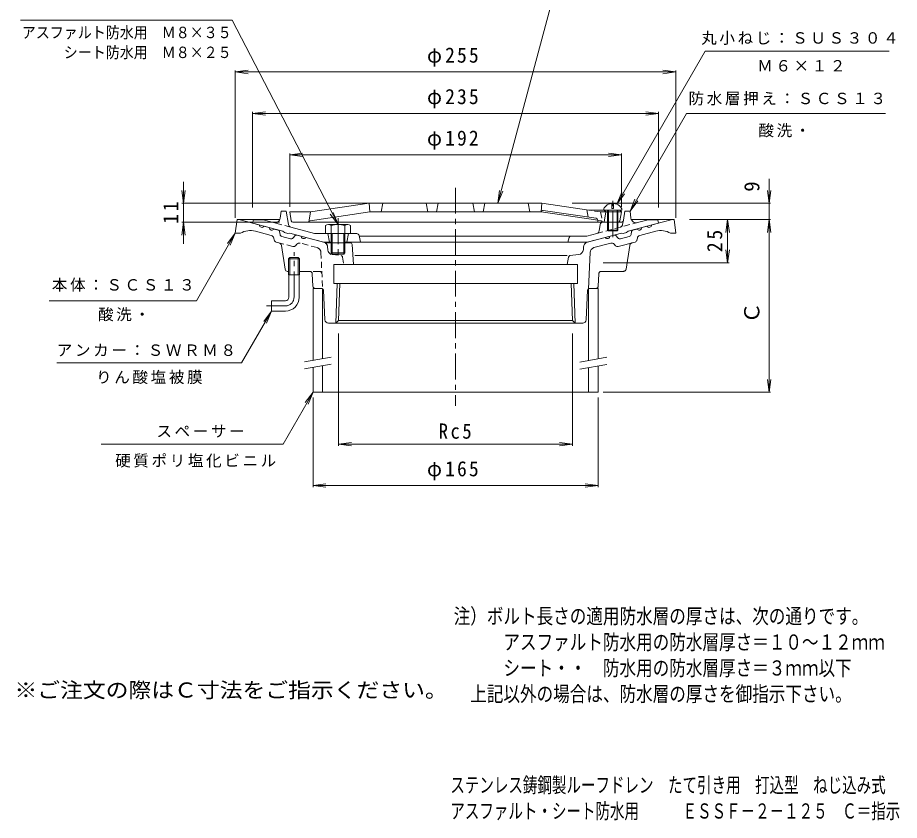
# Model space of a CAD drawing. Units: millimetres, scale not verified. Extents: x -288 to 225, y -346 to 371.
# Drawn here: x -286 to 225, y -346 to 118 of the extents above; entities that cross this region are included whole.
import ezdxf
from ezdxf.enums import TextEntityAlignment as Align

# ---------------------------------------------------------------- set-up
doc = ezdxf.new("R2010")
doc.units = ezdxf.units.MM
doc.header["$LTSCALE"] = 3
for name, pattern in [('CHAIN1', [8, 5, -1, 1, -1]), ('DASHED1', [1.8, 1.2, -0.6]), ('DOUBLE_CHAIN1', [8.8, 5, -1, 0.6, -0.6, 0.6, -1])]:
    doc.linetypes.add(name, pattern=pattern)
for name, color, linetype, lineweight in [('0-0_通り芯', 3, 'Continuous', 9), ('0-1_躯体', 2, 'Continuous', 9), ('0-2_仕上', 6, 'Continuous', 9), ('0-3_建具', 4, 'Continuous', 9), ('0-4_その他', 7, 'Continuous', 9), ('0-5_寸法', 7, 'Continuous', 9)]:
    doc.layers.add(name, color=color, linetype=linetype, lineweight=lineweight)
doc.layers.add('F-4_F-4ﾚｲﾔ', color=6, linetype='Continuous')
doc.layers.add('F-5_F-5ﾚｲﾔ', color=2, linetype='Continuous')
doc.styles.add('ＭＳ ゴシック', font='')
doc.styles.get('ＭＳ ゴシック').set_extended_font_data('MS Gothic')

msp = doc.modelspace()

# ---------------------------------------------------------------- linework, layer by layer
at = {"layer": '0-0_通り芯', "linetype": 'CHAIN1'}
for p, q in [((-32.217, 19.894), (-32.217, -106.222)), ((-125.717, -43.479), (-125.717, -17.479)), ((-130.717, -48.479), (-141.717, -48.479))]:
    msp.add_line(p, q, dxfattribs=at)
at = {"layer": '0-0_通り芯'}
for p, q in [((-159.717, -6.479), (-158.717, 1.521)), ((-158.717, 1.521), (-133.954, 1.521)), ((-157.717, 1.521), (-145.862, -1.655)), ((69.519, 1.521), (94.283, 1.521)), ((93.283, 1.521), (81.427, -1.655)), ((95.283, -6.479), (94.283, 1.521)), ((-142.964, -2.432), (-140.066, -3.208)), ((-134.868, -4.601), (-137.168, -3.985)), ((70.433, -4.601), (72.734, -3.985)), ((78.529, -2.432), (75.631, -3.208)), ((-159.717, -6.479), (-156.717, -6.479)), ((-138.888, -7.665), (-148.076, -5.203)), ((-137.207, -10.363), (-137.446, -9.196)), ((-134.147, -5.367), (-133.784, -7.139)), ((-132.703, -8.287), (-127.732, -9.619)), ((-125.021, -7.812), (-126.222, -9.165)), ((-121.714, -8.126), (-124.014, -7.509)), ((-108.474, -11.673), (-118.816, -8.902)), ((44.039, -11.673), (54.381, -8.902)), ((57.279, -8.126), (59.58, -7.509)), ((60.587, -7.812), (61.787, -9.165)), ((68.268, -8.287), (63.297, -9.619)), ((69.712, -5.367), (69.349, -7.139)), ((72.772, -10.363), (73.011, -9.196)), ((74.453, -7.665), (83.641, -5.203)), ((95.283, -6.479), (92.283, -6.479)), ((-134.477, -11.953), (-136.126, -11.511)), ((-130.914, -27.208), (-133.018, -13.579)), ((-93.146, -11.979), (-107.74, -11.979)), ((-92.149, -12.905), (-91.291, -24.479)), ((41.754, -15.932), (41.818, -14.442)), ((47.908, -14.778), (57.63, -12.173)), ((60.434, -13.669), (59.644, -12.778)), ((61.945, -14.123), (71.691, -11.511)), ((32.449, -19.39), (-90.567, -19.39)), ((33.159, -20.218), (32.449, -24.479)), ((39.113, -18.781), (34.027, -19.39)), ((45.688, -17.546), (44.778, -38.589)), ((-128.077, -20.479), (-128.892, -21.279)), ((-122.542, -21.279), (-128.892, -21.279)), ((-128.892, -30.479), (-128.892, -21.279)), ((-123.357, -20.479), (-128.077, -20.479)), ((-128.077, -30.479), (-128.077, -20.479)), ((-122.542, -21.279), (-123.357, -20.479)), ((-123.357, -30.479), (-123.357, -20.479)), ((-122.542, -30.479), (-122.542, -21.279)), ((-102.717, -24.479), (-102.717, -35.479)), ((-102.717, -24.479), (38.283, -24.479)), ((38.283, -24.479), (38.283, -35.479)), ((-129.431, -28.479), (-128.892, -28.479)), ((-122.542, -30.479), (-128.892, -30.479)), ((-128.717, -43.479), (-128.717, -30.479)), ((-122.717, -43.479), (-122.717, -30.479)), ((-122.542, -28.479), (-116.644, -28.479)), ((-115.146, -29.904), (-114.789, -37.054)), ((-102.717, -35.479), (38.283, -35.479)), ((-101.432, -58.479), (-100.714, -35.479)), ((36.998, -58.479), (36.279, -35.479)), ((-113.291, -38.479), (-109.669, -38.479)), ((-107.812, -56.579), (-108.67, -39.429)), ((43.378, -56.579), (44.235, -39.429)), ((-138.717, -45.479), (-138.717, -51.479)), ((-130.717, -45.479), (-138.717, -45.479)), ((-130.717, -51.479), (-138.717, -51.479)), ((-105.815, -58.479), (41.38, -58.479)), ((-99.906, -56.952), (35.471, -56.952))]:
    msp.add_line(p, q, dxfattribs=at)
at = {"layer": '0-0_通り芯', "linetype": 'DASHED1'}
for p, q in [((-126.379, -14.123), (-134.477, -11.953)), ((-124.869, -13.669), (-124.079, -12.778)), ((-112.343, -14.778), (-122.065, -12.173)), ((-106.188, -15.932), (-106.253, -14.442)), ((-110.122, -17.546), (-109.213, -38.589)), ((-103.547, -18.781), (-98.462, -19.39)), ((-97.594, -20.218), (-96.884, -24.479)), ((-111.086, -28.479), (-116.644, -28.479))]:
    msp.add_line(p, q, dxfattribs=at)
at = {"layer": '0-0_通り芯', "linetype": 'DOUBLE_CHAIN1'}
for p, q in [((66.479, -27.208), (68.583, -13.579)), ((50.711, -29.904), (50.354, -37.054)), ((64.997, -28.479), (52.209, -28.479)), ((48.856, -38.479), (45.234, -38.479))]:
    msp.add_line(p, q, dxfattribs=at)
at = {"layer": '0-0_通り芯'}
for points in [[(-101.432, -58.479), (-99.906, -56.952), (-99.235, -35.479)], [(36.998, -58.479), (35.471, -56.952), (34.8, -35.479)]]:
    msp.add_lwpolyline(points, dxfattribs=at)
for centre, radius, start, end in [((-150.922, -15.829), 11, 74.99997, 121.79021), ((-144.251, -1.44), 1.625, 187.61929, 322.3797), ((-138.456, -2.993), 1.625, 187.62059, 322.37891), ((-135.126, -5.567), 1, 11.56642, 75.00078), ((70.692, -5.567), 1, 104.99922, 168.43358), ((74.021, -2.993), 1.625, 217.62109, 352.37941), ((79.816, -1.44), 1.625, 217.6203, 352.38071), ((86.488, -15.829), 11, 58.20979, 105.00003), ((-139.405, -9.597), 2, 11.56621, 75.0005), ((-132.314, -6.838), 1.5, 191.5649, 254.99991), ((-127.344, -8.17), 1.5, 254.99991, 318.43558), ((-124.273, -8.475), 1, 75.00023, 138.43498), ((-120.103, -7.91), 1.625, 187.62059, 322.38074), ((55.668, -7.91), 1.625, 217.61926, 352.37941), ((59.838, -8.475), 1, 41.56502, 104.99977), ((62.909, -8.17), 1.5, 221.56442, 285.00009), ((67.88, -6.838), 1.5, 285.00009, 348.4351), ((74.971, -9.597), 2, 104.9995, 168.43379), ((-135.738, -10.062), 1.5, 191.56628, 255.00128), ((-134.995, -13.885), 2, 8.77884, 75.00076), ((-109.25, -14.571), 3, 59.78954, 75.00024), ((-93.146, -12.979), 1, 4.23788, 90), ((44.815, -14.571), 3, 104.99976, 177.5246), ((48.685, -17.675), 3, 104.99898, 177.5246), ((58.148, -14.105), 2, 41.56493, 105.00024), ((61.556, -12.674), 1.5, 221.56349, 284.99872), ((71.303, -10.062), 1.5, 284.99872, 348.43372), ((34.146, -20.383), 1, 96.82062, 170.53838), ((38.756, -15.803), 3, 276.82027, 357.52458), ((-129.431, -26.979), 1.5, 188.77893, 270), ((-116.644, -29.979), 1.5, 2.86287, 90), ((-113.291, -36.979), 1.5, 182.86287, 270), ((-109.669, -39.479), 1, 2.86252, 90), ((45.234, -39.479), 1, 117.1295, 177.13748), ((-130.717, -43.479), 2, 270, 0), ((-130.717, -43.479), 8, 270, 0), ((-105.815, -56.479), 2, 182.86198, 270), ((41.38, -56.479), 2, 270, 357.13802)]:
    msp.add_arc(centre, radius, start, end, dxfattribs=at)
at = {"layer": '0-0_通り芯', "linetype": 'DASHED1'}
for centre, radius, start, end in [((-125.991, -12.674), 1.5, 255.00128, 318.43651), ((-122.582, -14.105), 2, 74.99976, 138.43507), ((-113.12, -17.675), 3, 2.4754, 75.00102), ((-109.25, -14.571), 3, 2.4754, 59.78954), ((-103.191, -15.803), 3, 182.47542, 263.17973), ((-98.581, -20.383), 1, 9.46162, 83.17938), ((-111.086, -29.979), 1.5, 2.4754, 90)]:
    msp.add_arc(centre, radius, start, end, dxfattribs=at)
at = {"layer": '0-0_通り芯', "linetype": 'DOUBLE_CHAIN1'}
for centre, radius, start, end in [((70.56, -13.885), 2, 104.99924, 171.22116), ((52.209, -29.979), 1.5, 90, 177.13713), ((64.997, -26.979), 1.5, 270, 351.22107), ((45.234, -39.479), 1, 90, 117.12999), ((48.856, -36.979), 1.5, 270, 357.13713)]:
    msp.add_arc(centre, radius, start, end, dxfattribs=at)
at = {"layer": '0-0_通り芯', "linetype": 'CHAIN1'}
msp.add_arc((-130.717, -43.479), 5, 270, 0, dxfattribs=at)
at = {"layer": '0-1_躯体'}
for p, q in [((-133.768, 2.235), (-133.217, 6.378)), ((-130.217, 6.378), (-133.217, 6.378)), ((-128.929, -1.356), (-130.217, 6.378)), ((64.908, 1.131), (65.783, 6.378)), ((65.783, 6.378), (68.783, 6.378)), ((69.333, 2.235), (68.783, 6.378)), ((-149.717, -0.622), (-149.217, 1.378)), ((-143.658, 1.378), (-149.217, 1.378)), ((-137.518, -0.268), (-143.658, 1.378)), ((73.083, -0.268), (79.224, 1.378)), ((79.224, 1.378), (84.783, 1.378)), ((85.283, -0.622), (84.783, 1.378)), ((-132.217, -5.311), (-149.717, -0.622)), ((-127.474, -2.959), (-113.802, -6.622)), ((51.577, -1.38), (50.991, -4.968)), ((55.783, -0.122), (53.058, -0.122)), ((63.429, -0.122), (61.783, -0.122)), ((67.783, -5.311), (85.283, -0.622)), ((-132.217, -5.311), (-131.217, -6.097)), ((-129.217, -6.633), (-131.217, -6.097)), ((-128.218, -6.383), (-129.217, -6.633)), ((-108.665, -11.622), (-128.218, -6.383)), ((-89.447, -6.622), (-113.802, -6.622)), ((-106.217, -6.622), (-105.217, -11.622)), ((-94.217, -6.622), (-95.217, -11.622)), ((-87.976, -7.828), (-87.217, -11.622)), ((-87.917, -8.122), (43.769, -8.122)), ((33.575, -8.848), (32.783, -11.622)), ((49.535, -6.577), (43.769, -8.122)), ((44.23, -11.622), (63.783, -6.383)), ((63.783, -6.383), (64.783, -6.633)), ((64.783, -6.633), (66.783, -6.097)), ((67.783, -5.311), (66.783, -6.097)), ((-104.217, -11.622), (-108.665, -11.622)), ((-96.217, -11.622), (44.23, -11.622))]:
    msp.add_line(p, q, dxfattribs=at)
at = {"layer": '0-1_躯体', "color": 4, "linetype": 'CHAIN1'}
msp.add_line((-100.217, 2.306), (-100.217, -21.479), dxfattribs=at)
at = {"layer": '0-1_躯体', "linetype": 'DASHED1'}
for p, q in [((64.494, -1.356), (64.908, 1.131)), ((-127.474, -2.959), (-137.518, -0.268)), ((49.535, -6.577), (73.083, -0.268))]:
    msp.add_line(p, q, dxfattribs=at)
at = {"layer": '0-1_躯体', "color": 4}
for p, q in [((-107.407, -1.932), (-107.407, -6.622)), ((-94.622, -1.322), (-105.812, -1.322)), ((-104.217, -1.932), (-104.217, -17.802)), ((-96.217, -1.932), (-96.217, -17.802)), ((-93.027, -1.932), (-93.027, -6.622)), ((-103.541, -6.622), (-103.541, -18.479)), ((-96.894, -6.622), (-96.894, -18.479))]:
    msp.add_line(p, q, dxfattribs=at)
msp.add_lwpolyline([(-96.217, -17.802), (-104.217, -17.802), (-103.541, -18.479), (-96.894, -18.479)], close=True, dxfattribs=at)
at = {"layer": '0-1_躯体'}
for centre, radius, start, end in [((-136.741, 2.63), 3, 254.99991, 352.43501), ((63.429, 1.378), 1.5, 270, 350.54048), ((72.307, 2.63), 3, 187.56569, 285.00009), ((-126.956, -1.027), 2, 189.45839, 254.99998), ((49.017, -4.646), 2, 285.00052, 350.72157), ((53.058, -1.622), 1.5, 90, 170.72017), ((-89.447, -8.122), 1.5, 11.31021, 90), ((34.537, -9.122), 1, 90, 164.05402)]:
    msp.add_arc(centre, radius, start, end, dxfattribs=at)
at = {"layer": '0-1_躯体', "color": 4}
for centre, radius, start, end in [((-105.812, -3.712), 2.39, 48.13611, 131.86389), ((-100.217, -14.741), 13.418, 72.6564, 107.3436), ((-94.622, -3.712), 2.39, 48.13611, 131.86389)]:
    msp.add_arc(centre, radius, start, end, dxfattribs=at)
at = {"layer": '0-1_躯体', "linetype": 'DASHED1'}
msp.add_arc((62.521, -1.027), 2, 285.00002, 350.54161, dxfattribs=at)
at = {"layer": '0-2_仕上'}
for p, q in [((-82.218, 10.878), (-116.218, 5.878)), ((-82.218, 10.878), (-81.852, 5.878)), ((-82.218, 10.878), (17.782, 10.878)), ((-74.218, 10.878), (-75.218, 5.878)), ((-49.218, 10.878), (-48.218, 5.878)), ((-42.218, 10.878), (-43.218, 5.878)), ((-22.218, 10.878), (-21.218, 5.878)), ((-15.218, 10.878), (-16.218, 5.878)), ((9.782, 10.878), (10.782, 5.878)), ((17.783, 10.877), (17.416, 5.878)), ((17.782, 10.878), (44.982, 6.878)), ((58.283, 10.76), (58.283, 7.878)), ((59.283, 10.76), (59.283, 7.878)), ((-128.218, 5.878), (-116.218, 5.878)), ((-127.357, 0.713), (-128.218, 5.878)), ((-116.218, 5.878), (-117.218, -0.122)), ((-116.36, 0.803), (-81.852, 5.878)), ((-81.852, 5.878), (17.416, 5.878)), ((50.083, 1.074), (17.416, 5.878)), ((18.447, 6.737), (49.189, 2.216)), ((43.782, 7.054), (44.582, 2.893)), ((44.982, 6.878), (64.033, 6.878)), ((63.782, 5.878), (54.782, 5.878)), ((55.783, 6.878), (55.783, -4.622)), ((56.283, 6.878), (56.283, -5.122)), ((59.283, 7.878), (58.283, 7.878)), ((61.283, 6.878), (61.283, -5.122)), ((61.783, 6.878), (61.783, -4.622)), ((63.782, 5.878), (62.782, 6.878)), ((62.921, 0.713), (63.782, 5.878)), ((50.03, 1.391), (50.282, -0.122)), ((61.935, -0.122), (-126.371, -0.122)), ((55.783, -4.622), (61.783, -4.622)), ((61.783, -4.622), (61.283, -5.122))]:
    msp.add_line(p, q, dxfattribs=at)
at = {"layer": '0-2_仕上', "linetype": 'CHAIN1'}
msp.add_line((58.783, -8.69), (58.783, 13.105), dxfattribs=at)
at = {"layer": '0-2_仕上', "linetype": 'DASHED1'}
for p, q in [((51.782, 5.877), (52.782, -0.122)), ((51.924, 0.803), (50.083, 1.074))]:
    msp.add_line(p, q, dxfattribs=at)
msp.add_lwpolyline([(54.782, 5.878), (51.782, 5.877), (44.982, 6.878)], dxfattribs=at)
at = {"layer": '0-2_仕上'}
for points in [[(53.782, 6.878), (54.782, 5.878), (53.782, -0.122)], [(55.783, -4.622), (56.283, -5.122), (61.283, -5.122)]]:
    msp.add_lwpolyline(points, dxfattribs=at)
for centre, radius, start, end in [((18.316, 5.846), 0.9, 81.63503, 175.81462), ((-126.371, 0.878), 1, 189.46068, 270), ((-116.215, -0.186), 1, 98.36688, 170.53932), ((49.043, 1.227), 1, 9.46497, 81.63382), ((61.935, 0.878), 1, 270, 350.53915)]:
    msp.add_arc(centre, radius, start, end, dxfattribs=at)
at = {"layer": '0-2_仕上', "linetype": 'DASHED1'}
msp.add_arc((51.779, -0.186), 1, 9.46068, 81.63411, dxfattribs=at)
at = {"layer": '0-2_仕上'}
for start_param, end_param in [(4.807777, 6.2831853), (3.1415927, 4.6170009)]:
    msp.add_ellipse((58.783, 6.878), major_axis=(-5.25, 0), ratio=0.7428, start_param=start_param, end_param=end_param, dxfattribs=at)
at = {"layer": '0-3_建具'}
for p, q in [((-114.717, -38.479), (-114.717, -79.907)), ((-113.291, -38.479), (-114.717, -38.479)), ((-109.217, -38.479), (-109.217, -78.937)), ((44.783, -38.479), (44.783, -80.084)), ((48.856, -38.479), (50.283, -38.479)), ((50.283, -38.479), (50.283, -79.114)), ((-109.217, -82.999), (-109.217, -98.479)), ((44.783, -84.145), (44.783, -98.479)), ((50.283, -83.175), (50.283, -98.479))]:
    msp.add_line(p, q, dxfattribs=at)
at = {"layer": '0-3_建具', "color": 7}
for p, q in [((-119.718, -80.789), (-104.217, -78.056)), ((39.783, -80.965), (55.283, -78.232)), ((-119.718, -84.851), (-104.217, -82.117)), ((39.783, -85.027), (55.283, -82.294))]:
    msp.add_line(p, q, dxfattribs=at)
at = {"layer": '0-3_建具'}
msp.add_lwpolyline([(-114.717, -83.969), (-114.717, -98.479), (50.283, -98.479)], dxfattribs=at)
at = {"layer": '0-4_その他'}
for p, q in [((-159.717, 86.878), (-152.282, 87.857)), ((-159.717, 2.521), (-159.717, 87.778)), ((-159.717, 86.878), (95.283, 86.878)), ((-159.717, 86.878), (-152.282, 85.899)), ((95.283, 86.878), (87.847, 87.857)), ((95.283, 86.878), (87.847, 85.899)), ((95.283, 2.521), (95.283, 87.778)), ((-149.717, 62.878), (-142.282, 63.857)), ((-149.717, 8.378), (-149.717, 63.778)), ((-149.717, 62.878), (85.283, 62.878)), ((-149.717, 62.878), (-142.282, 61.899)), ((85.283, 62.878), (77.847, 63.857)), ((85.283, 62.878), (77.847, 61.899)), ((85.283, 8.378), (85.283, 63.778)), ((-128.217, 38.878), (-120.782, 39.857)), ((-128.217, 8.878), (-128.217, 39.778)), ((-128.217, 38.878), (63.783, 38.878)), ((-128.217, 38.878), (-120.782, 37.899)), ((63.783, 38.878), (56.347, 39.857)), ((63.783, 38.878), (56.347, 37.899)), ((63.783, 8.878), (63.783, 39.778)), ((-189.717, 23.373), (-189.717, -12.624)), ((149.283, -98.479), (149.283, 24.987)), ((-189.717, 10.878), (-190.696, 18.313)), ((-189.717, 10.878), (-188.739, 18.313)), ((149.283, 10.878), (148.304, 18.313)), ((149.283, 10.878), (150.262, 18.313)), ((-63.717, 10.878), (-190.617, 10.878)), ((35.367, 10.878), (150.183, 10.878)), ((103.283, 1.521), (150.183, 1.521)), ((125.283, 1.521), (124.304, -5.915)), ((125.283, -23.479), (125.283, 1.521)), ((125.283, 1.521), (126.262, -5.915)), ((149.283, 1.521), (148.304, -5.915)), ((149.283, 1.521), (150.262, -5.915)), ((-189.717, -0.122), (-190.696, -7.558)), ((-134.217, -0.122), (-190.617, -0.122)), ((-189.717, -0.122), (-188.739, -7.558)), ((125.283, -23.479), (124.304, -16.043)), ((125.283, -23.479), (126.262, -16.043)), ((53.283, -23.479), (126.183, -23.479)), ((-99.906, -64.452), (-99.906, -129.379)), ((35.471, -64.452), (35.471, -129.379)), ((149.283, -98.479), (148.304, -91.043)), ((149.283, -98.479), (150.262, -91.043)), ((-114.717, -101.479), (-114.717, -153.379)), ((50.283, -101.479), (50.283, -153.379)), ((53.283, -98.479), (150.183, -98.479)), ((-99.906, -128.479), (-92.47, -127.5)), ((35.471, -128.479), (28.035, -127.5)), ((-99.906, -128.479), (35.471, -128.479)), ((-99.906, -128.479), (-92.47, -129.458)), ((35.471, -128.479), (28.035, -129.458)), ((-114.717, -152.479), (-107.282, -151.5)), ((-114.717, -152.479), (50.283, -152.479)), ((-114.717, -152.479), (-107.282, -153.458)), ((50.283, -152.479), (42.847, -151.5)), ((50.283, -152.479), (42.847, -153.458))]:
    msp.add_line(p, q, dxfattribs=at)
at = {"layer": '0-5_寸法'}
for p, q in [((-7.666, 10.937), (25.544, 134.878)), ((-284.095, 116.878), (-161.582, 116.878)), ((-100.217, -1.322), (-161.582, 116.878)), ((61.098, 10.388), (112.188, 98.878)), ((112.188, 98.878), (218.734, 98.878)), ((68.783, 6.378), (101.403, 62.878)), ((101.403, 62.878), (216.649, 62.878)), ((-7.666, 10.937), (-6.687, 18.373)), ((-7.666, 10.937), (-4.796, 17.866)), ((61.098, 10.388), (63.968, 17.318)), ((61.098, 10.388), (65.664, 16.339)), ((68.783, 6.378), (71.653, 13.307)), ((68.783, 6.378), (73.348, 12.328)), ((-100.217, -1.322), (-103.088, 5.607)), ((-100.217, -1.322), (-104.783, 4.628)), ((-159.717, -6.479), (-182.234, -45.479)), ((-159.717, -6.479), (-164.283, -12.429)), ((-159.717, -6.479), (-162.588, -13.408)), ((-267.393, -45.479), (-182.234, -45.479)), ((-138.717, -51.479), (-156.038, -81.479)), ((-138.717, -51.479), (-143.283, -57.429)), ((-138.717, -51.479), (-141.587, -58.408)), ((-263.039, -81.479), (-156.038, -81.479)), ((-114.717, -98.479), (-119.283, -104.429)), ((-114.717, -98.479), (-117.588, -105.408))]:
    msp.add_line(p, q, dxfattribs=at)
msp.add_lwpolyline([(-114.717, -98.479), (-132.038, -128.479), (-237.368, -128.479)], dxfattribs=at)

# ---------------------------------------------------------------- texts
at = {"layer": '0-4_その他', "color": 2, "style": 'ＭＳ ゴシック'}
for s, p in [('9', (146.283, 17.592)), ('Ｃ', (146.283, -58.545))]:
    msp.add_text(s, height=8.798, rotation=90, dxfattribs=at).set_placement(p, align=Align.BOTTOM_LEFT)
at = {"layer": '0-4_その他', "color": 2, "char_height": 8.798, "attachment_point": 7, "style": 'ＭＳ ゴシック'}
for s, insert in [('\\T1.21;\\W0.95;φ255', (-48.717, 89.878)), ('\\T1.21;\\W0.95;φ235', (-48.717, 65.878)), ('\\T1.21;\\W0.95;φ192', (-48.717, 41.878)), ('\\T1.27;\\W0.9;Rc5', (-41.967, -125.479)), ('\\T1.21;\\W0.95;φ165', (-48.717, -149.479))]:
    msp.add_mtext(s, dxfattribs=dict(at, insert=insert))
at = {"layer": '0-4_その他', "color": 2, "char_height": 8.798, "attachment_point": 7, "rotation": 90, "style": 'ＭＳ ゴシック'}
for s, insert in [('\\T1.27;\\W0.95;11', (-192.717, -0.997)), ('\\T1.27;\\W0.95;25', (122.283, -17.354))]:
    msp.add_mtext(s, dxfattribs=dict(at, insert=insert))
at = {"layer": '0-5_寸法', "color": 6, "style": 'ＭＳ ゴシック', "width": 0.9}
for s, p in [('アスファルト防水用\u3000Ｍ８×３５', (-283.285, 104.468)), ('シート防水用\u3000Ｍ８×２５', (-258.985, 92.963))]:
    msp.add_text(s, height=6.598, dxfattribs=at).set_placement(p, align=Align.BOTTOM_LEFT)
at = {"layer": '0-5_寸法', "char_height": 6.598, "attachment_point": 7, "style": 'ＭＳ ゴシック'}
for s, insert in [('\\T1.17;丸小ねじ：ＳＵＳ３０４', (109.984, 102.541)), ('\\T1.17;Ｍ６×１２', (142.406, 87.063)), ('\\T1.17;防水層押え：ＳＣＳ１３', (102.649, 67.534)), ('\\T1.17;酸洗・', (143.118, 49.032)), ('\\T1.17;本体：ＳＣＳ１３', (-265.899, -40.319)), ('\\T1.17;酸洗・', (-239.162, -57.408)), ('\\T1.17;アンカー：ＳＷＲＭ８', (-263.047, -77.728)), ('\\T1.17;りん酸塩被膜', (-240.289, -93.749)), ('\\T1.17;スペーサー', (-205.387, -124.708)), ('\\T1.17;硬質ポリ塩化ビニル', (-229.265, -142.051))]:
    msp.add_mtext(s, dxfattribs=dict(at, insert=insert))
at = {"layer": 'F-4_F-4ﾚｲﾔ', "style": 'ＭＳ ゴシック', "width": 0.8}
for s, p in [('注）ボルト長さの適用防水層の厚さは、次の通りです。', (-33.311, -235.032)), ('\u3000\u3000\u3000アスファルト防水用の防水層厚さ＝１０～１２ｍｍ', (-33.311, -250.032)), ('シート・・', (-4.511, -265.032)), ('防水用の防水層厚さ＝３ｍｍ以下', (53.089, -265.032)), ('\u3000上記以外の場合は、防水層の厚さを御指示下さい。', (-33.311, -280.032))]:
    msp.add_text(s, height=8.798, dxfattribs=at).set_placement(p, align=Align.BOTTOM_LEFT)
at = {"layer": 'F-4_F-4ﾚｲﾔ', "color": 2, "style": 'ＭＳ ゴシック', "width": 0.7}
for s, p in [('ステンレス鋳鋼製ルーフドレン\u3000たて引き用\u3000打込型\u3000ねじ込み式', (-35.233, -332.747)), ('アスファルト・シート防水用\u3000\u3000\u3000ＥＳＳＦ－２－１２５\u3000Ｃ＝指示', (-35.233, -347.79))]:
    msp.add_text(s, height=8.798, dxfattribs=at).set_placement(p, align=Align.BOTTOM_LEFT)
at = {"layer": 'F-5_F-5ﾚｲﾔ', "style": 'ＭＳ ゴシック', "width": 1.1}
msp.add_text('※ご注文の際はＣ寸法をご指示ください。', height=8.798, dxfattribs=at).set_placement((-287.549, -277.791), align=Align.BOTTOM_LEFT)

doc.saveas('drawing.dxf')
